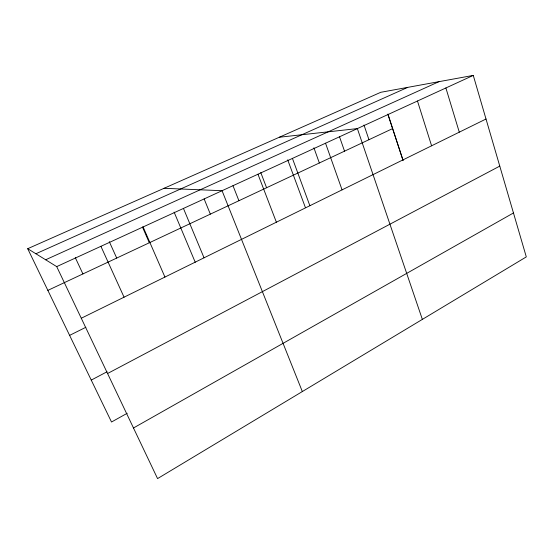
<?xml version="1.0" encoding="UTF-8"?>
<svg xmlns="http://www.w3.org/2000/svg" width="554" height="554" viewBox="0 0 554 554"><rect width="100%" height="100%" fill="white"/><g stroke="black" fill="none" stroke-linecap="round" stroke-linejoin="round"><path stroke-width="0.83" d="M133.486 427.986L513.461 212.965M127.226 413.27L111.513 422.01L27.7 248.698L380.771 92.296L473.268 75.399L526.3 256.897L157.565 478.601L56.709 266.606L27.7 248.698M107.573 373.514L499.77 166.11M91.251 380.099L107.033 371.769M69.617 335.371L85.87 327.276M81.279 318.245L486.01 119.013M47.859 290.379L392.661 128.583M56.709 266.606L473.268 75.399M45.643 259.771L438.948 81.673M35.885 253.753L407.723 87.373M279.327 137.24L357.365 128.597L422.363 319.395M164.074 188.291L222.057 190.708L302.339 391.56M75.296 257.617L82.913 273.932M100.904 246.315L124.054 297.186M109.297 241.648L116.707 258.074M143.112 226.946L164.933 277.062M142.454 227.008L149.317 242.77M174.115 212.113L195.243 262.284M183.45 208.429L204.045 257.811M204.135 198.921L210.34 214.142M232.978 185.68L238.919 200.728M260.775 172.557L266.585 187.744M257.963 174.226L276.377 222.202M287.699 159.836L305.427 207.66M292.429 158.409L309.873 205.714M313.91 147.821L319.353 162.987M325.537 143.209L342.067 189.87M339.477 136.651L344.533 151.166M363.999 125.031L368.957 139.705M387.904 114.069L403.167 160.653M387.987 114.546L402.862 159.94M417.474 101.008L431.594 145.799M445.88 87.975L459.287 132.164"/></g></svg>
